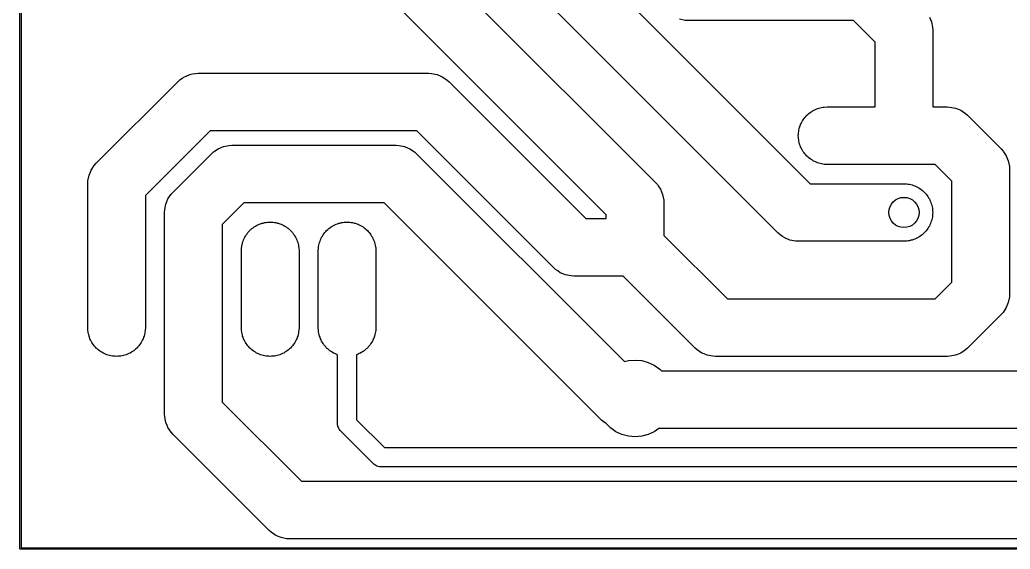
# Model space of a CAD drawing. Extents: x 95.2 to 193.7, y -111.1 to -66.6.
# Drawn here: x 95.22 to 127.97, y -111.15 to -93.64 of the extents above; entities that cross this region are included whole.
import ezdxf

# ---------------------------------------------------------------- set-up
doc = ezdxf.new("R2010")
doc.units = 0
doc.layers.add('BLACK', color=7, linetype='CONTINUOUS')

msp = doc.modelspace()

# ---------------------------------------------------------------- linework, layer by layer
at = {"layer": 'BLACK', "linetype": 'CONTINUOUS'}
for p, q in [((95.225, -111.125), (95.225, -66.675)), ((95.275, -66.7), (95.275, -111.1)), ((109.258519, -92.036481), (116.243519, -99.021481)), ((114.6175, -92.315461), (121.362039, -99.06)), ((114.6175, -100.089538), (107.911481, -93.383519)), ((120.293981, -100.68602), (112.991481, -93.383519)), ((117.22289, -93.657914), (117.039754, -93.621486)), ((117.222909, -93.657914), (117.22289, -93.657914)), ((117.31625, -93.6625), (117.222909, -93.657914)), ((125.307915, -93.55003), (125.371486, -93.703504)), ((121.92, -93.6625), (117.31625, -93.6625)), ((122.795462, -93.6625), (121.92, -93.6625)), ((123.5075, -94.374538), (122.795462, -93.6625)), ((125.371486, -93.703504), (125.407913, -93.886639)), ((125.407913, -93.886639), (125.4125, -93.98)), ((125.4125, -93.98), (125.4125, -96.52)), ((123.5075, -96.52), (123.5075, -94.374538)), ((100.51949, -95.624958), (100.597117, -95.573089)), ((100.597117, -95.573089), (100.674744, -95.52122)), ((100.674744, -95.52122), (100.725271, -95.500291)), ((100.725271, -95.500291), (100.847254, -95.449764)), ((100.847254, -95.449764), (100.938821, -95.43155)), ((100.938821, -95.43155), (101.030389, -95.413336)), ((101.030389, -95.413336), (101.030409, -95.413336)), ((101.030409, -95.413336), (101.12375, -95.40875)), ((101.12375, -95.40875), (108.74375, -95.40875)), ((108.74375, -95.40875), (108.837111, -95.413337)), ((108.837111, -95.413337), (109.020246, -95.449764)), ((109.020246, -95.449764), (109.142228, -95.500291)), ((109.142228, -95.500291), (109.192756, -95.52122)), ((109.192756, -95.52122), (109.34801, -95.624958)), ((97.751481, -98.386481), (100.450231, -95.687731)), ((100.450231, -95.687731), (100.51948, -95.624967)), ((100.51948, -95.624967), (100.51949, -95.624958)), ((109.34801, -95.624958), (109.417269, -95.687731)), ((109.417269, -95.687731), (113.940788, -100.21125)), ((121.514226, -96.614562), (121.555494, -96.592505)), ((121.555494, -96.592505), (121.600269, -96.578922)), ((121.600269, -96.578922), (121.643504, -96.561014)), ((121.643504, -96.561014), (121.689398, -96.551885)), ((121.689398, -96.551885), (121.734176, -96.538302)), ((121.734176, -96.538302), (121.780748, -96.533715)), ((121.780748, -96.533715), (121.826639, -96.524587)), ((121.826639, -96.524587), (121.92, -96.52)), ((121.92, -96.52), (123.5075, -96.52)), ((125.4125, -96.52), (125.88875, -96.52)), ((125.88875, -96.52), (125.982111, -96.524587)), ((125.982111, -96.524587), (126.165246, -96.561014)), ((126.165246, -96.561014), (126.287228, -96.611541)), ((121.128025, -96.943319), (121.157712, -96.907144)), ((121.157712, -96.907144), (121.183708, -96.86824)), ((121.183708, -96.86824), (121.216796, -96.835151)), ((121.216796, -96.835151), (121.246481, -96.798981)), ((121.246481, -96.798981), (121.282651, -96.769296)), ((121.282651, -96.769296), (121.31574, -96.736208)), ((121.31574, -96.736208), (121.354644, -96.710212)), ((121.354644, -96.710212), (121.390819, -96.680525)), ((121.390819, -96.680525), (121.43209, -96.658464)), ((121.43209, -96.658464), (121.470995, -96.63247)), ((121.470995, -96.63247), (121.514226, -96.614562)), ((126.287228, -96.611541), (126.337756, -96.63247)), ((126.337756, -96.63247), (126.49301, -96.736208)), ((126.49301, -96.736208), (126.562269, -96.798981)), ((126.562269, -96.798981), (127.673519, -97.910231)), ((120.985802, -97.286676), (120.999385, -97.241898)), ((120.999385, -97.241898), (121.008514, -97.196004)), ((121.008514, -97.196004), (121.026422, -97.152769)), ((121.026422, -97.152769), (121.040005, -97.107994)), ((121.040005, -97.107994), (121.062062, -97.066726)), ((121.062062, -97.066726), (121.07997, -97.023495)), ((121.07997, -97.023495), (121.105964, -96.98459)), ((121.105964, -96.98459), (121.128025, -96.943319)), ((101.518288, -97.31375), (99.3775, -99.454538)), ((108.349212, -97.31375), (101.518288, -97.31375)), ((112.872731, -101.837269), (108.349212, -97.31375)), ((120.9675, -97.4725), (120.972087, -97.425927)), ((120.972087, -97.519072), (120.9675, -97.4725)), ((120.972087, -97.379139), (120.981215, -97.333248)), ((120.972087, -97.425927), (120.972087, -97.379139)), ((120.972087, -97.565861), (120.972087, -97.519072)), ((120.981215, -97.611751), (120.972087, -97.565861)), ((120.981215, -97.333248), (120.985802, -97.286676)), ((101.63074, -98.006208), (101.785994, -97.90247)), ((101.785994, -97.90247), (101.85745, -97.872872)), ((101.85745, -97.872872), (101.958504, -97.831014)), ((101.958504, -97.831014), (102.141639, -97.794587)), ((102.141639, -97.794587), (102.235, -97.79)), ((102.235, -97.79), (107.6725, -97.79)), ((107.6725, -97.79), (107.765861, -97.794587)), ((107.765861, -97.794587), (107.948996, -97.831014)), ((107.948996, -97.831014), (108.070978, -97.881541)), ((108.070978, -97.881541), (108.121506, -97.90247)), ((108.121506, -97.90247), (108.27676, -98.006208)), ((120.985802, -97.658324), (120.981215, -97.611751)), ((120.999385, -97.703101), (120.985802, -97.658324)), ((121.008514, -97.748996), (120.999385, -97.703101)), ((121.026422, -97.79223), (121.008514, -97.748996)), ((121.040005, -97.837006), (121.026422, -97.79223)), ((121.062062, -97.878273), (121.040005, -97.837006)), ((121.07997, -97.921505), (121.062062, -97.878273)), ((127.673519, -97.910231), (127.736282, -97.97948)), ((100.291481, -99.338981), (101.561481, -98.068981)), ((101.561481, -98.068981), (101.63074, -98.006208)), ((108.27676, -98.006208), (108.346019, -98.068981)), ((108.346019, -98.068981), (115.223763, -104.946725)), ((121.105964, -97.960409), (121.07997, -97.921505)), ((121.128025, -98.001681), (121.105964, -97.960409)), ((121.157712, -98.037855), (121.128025, -98.001681)), ((121.183708, -98.07676), (121.157712, -98.037855)), ((121.216796, -98.109848), (121.183708, -98.07676)), ((121.246481, -98.146019), (121.216796, -98.109848)), ((121.282651, -98.175703), (121.246481, -98.146019)), ((121.31574, -98.208792), (121.282651, -98.175703)), ((121.354644, -98.234787), (121.31574, -98.208792)), ((121.390819, -98.264475), (121.354644, -98.234787)), ((127.736282, -97.97948), (127.736292, -97.97949)), ((127.736292, -97.97949), (127.754144, -98.006208)), ((127.754144, -98.006208), (127.84003, -98.134744)), ((127.84003, -98.134744), (127.911486, -98.307254)), ((97.58497, -98.610994), (97.688708, -98.45574)), ((97.688708, -98.45574), (97.751481, -98.386481)), ((121.43209, -98.286535), (121.390819, -98.264475)), ((121.470995, -98.31253), (121.43209, -98.286535)), ((121.514226, -98.330437), (121.470995, -98.31253)), ((121.555494, -98.352495), (121.514226, -98.330437)), ((121.600269, -98.366077), (121.555494, -98.352495)), ((121.643504, -98.383986), (121.600269, -98.366077)), ((121.689398, -98.393114), (121.643504, -98.383986)), ((121.734176, -98.406698), (121.689398, -98.393114)), ((121.780748, -98.411284), (121.734176, -98.406698)), ((121.826639, -98.420413), (121.780748, -98.411284)), ((121.92, -98.425), (121.826639, -98.420413)), ((124.46, -98.425), (121.92, -98.425)), ((125.494212, -98.425), (124.46, -98.425)), ((126.0475, -98.978288), (125.494212, -98.425)), ((127.911486, -98.307254), (127.947914, -98.490389)), ((127.947914, -98.490389), (127.947914, -98.490409)), ((127.947914, -98.490409), (127.9525, -98.58375)), ((97.477087, -98.966639), (97.513514, -98.783504)), ((97.513514, -98.783504), (97.569286, -98.64886)), ((97.569286, -98.64886), (97.58497, -98.610994)), ((127.9525, -98.58375), (127.9525, -102.71125)), ((97.4725, -99.06), (97.477087, -98.966639)), ((97.4725, -103.8225), (97.4725, -99.06)), ((116.243519, -99.021481), (116.306282, -99.09073)), ((116.306282, -99.09073), (116.306292, -99.09074)), ((116.306292, -99.09074), (116.334198, -99.132505)), ((116.334198, -99.132505), (116.41003, -99.245994)), ((121.362039, -99.06), (124.46, -99.06)), ((124.46, -99.06), (124.553361, -99.064587)), ((124.553361, -99.064587), (124.599251, -99.073715)), ((124.599251, -99.073715), (124.645824, -99.078302)), ((124.645824, -99.078302), (124.690601, -99.091885)), ((124.690601, -99.091885), (124.736496, -99.101014)), ((124.736496, -99.101014), (124.77973, -99.118922)), ((124.77973, -99.118922), (124.824506, -99.132505)), ((124.824506, -99.132505), (124.865773, -99.154562)), ((124.865773, -99.154562), (124.909005, -99.17247)), ((124.909005, -99.17247), (124.947909, -99.198464)), ((124.947909, -99.198464), (124.989181, -99.220525)), ((124.989181, -99.220525), (125.025355, -99.250212)), ((126.0475, -102.316712), (126.0475, -98.978288)), ((99.3775, -99.454538), (99.3775, -103.8225)), ((100.12497, -99.563494), (100.228708, -99.40824)), ((100.228708, -99.40824), (100.291481, -99.338981)), ((116.41003, -99.245994), (116.481486, -99.418504)), ((116.481486, -99.418504), (116.517914, -99.601639)), ((125.025355, -99.250212), (125.06426, -99.276208)), ((125.06426, -99.276208), (125.097348, -99.309296)), ((125.097348, -99.309296), (125.133519, -99.338981)), ((125.133519, -99.338981), (125.163203, -99.375151)), ((125.163203, -99.375151), (125.196292, -99.40824)), ((125.196292, -99.40824), (125.222287, -99.447144)), ((125.222287, -99.447144), (125.251975, -99.483319)), ((125.251975, -99.483319), (125.274035, -99.52459)), ((125.274035, -99.52459), (125.30003, -99.563495)), ((100.017087, -99.919139), (100.053514, -99.736004)), ((100.053514, -99.736004), (100.12497, -99.563495)), ((100.12497, -99.563495), (100.12497, -99.563494)), ((102.629538, -99.695), (101.9175, -100.407038)), ((107.277962, -99.695), (102.629538, -99.695)), ((114.460231, -106.877269), (107.277962, -99.695)), ((116.517914, -99.601639), (116.517914, -99.601659)), ((116.517914, -99.601659), (116.5225, -99.695)), ((116.5225, -99.695), (116.5225, -100.21125)), ((125.30003, -99.563495), (125.317937, -99.606726)), ((125.317937, -99.606726), (125.339995, -99.647994)), ((125.339995, -99.647994), (125.353577, -99.692769)), ((125.353577, -99.692769), (125.371486, -99.736004)), ((125.371486, -99.736004), (125.380614, -99.781898)), ((125.380614, -99.781898), (125.394198, -99.826676)), ((125.394198, -99.826676), (125.398784, -99.873248)), ((125.398784, -99.873248), (125.407913, -99.919139)), ((100.0125, -100.0125), (100.017087, -99.919139)), ((100.0125, -101.2825), (100.0125, -100.0125)), ((114.6175, -100.21125), (114.6175, -100.089538)), ((125.394198, -100.198324), (125.380614, -100.243101)), ((125.398784, -100.151751), (125.394198, -100.198324)), ((125.407913, -100.105861), (125.398784, -100.151751)), ((125.407913, -99.919139), (125.407913, -99.965927)), ((125.407913, -99.965927), (125.4125, -100.0125)), ((125.4125, -100.0125), (125.407913, -100.059072)), ((125.407913, -100.059072), (125.407913, -100.105861)), ((101.9175, -100.407038), (101.9175, -101.2825)), ((102.90074, -100.546208), (102.939644, -100.520212)), ((102.939644, -100.520212), (102.975819, -100.490525)), ((102.975819, -100.490525), (103.01709, -100.468464)), ((103.01709, -100.468464), (103.055995, -100.44247)), ((103.055995, -100.44247), (103.099226, -100.424562)), ((103.099226, -100.424562), (103.140494, -100.402505)), ((103.140494, -100.402505), (103.185269, -100.388922)), ((103.185269, -100.388922), (103.228504, -100.371014)), ((103.228504, -100.371014), (103.274398, -100.361885)), ((103.274398, -100.361885), (103.319176, -100.348302)), ((103.319176, -100.348302), (103.365748, -100.343715)), ((103.365748, -100.343715), (103.411639, -100.334587)), ((103.411639, -100.334587), (103.458427, -100.334587)), ((103.458427, -100.334587), (103.505, -100.33)), ((103.505, -100.33), (103.551573, -100.334587)), ((103.551573, -100.334587), (103.598361, -100.334587)), ((103.598361, -100.334587), (103.644251, -100.343715)), ((103.644251, -100.343715), (103.690824, -100.348302)), ((103.690824, -100.348302), (103.735601, -100.361885)), ((103.735601, -100.361885), (103.781496, -100.371014)), ((103.781496, -100.371014), (103.82473, -100.388922)), ((103.82473, -100.388922), (103.869506, -100.402505)), ((103.869506, -100.402505), (103.910773, -100.424562)), ((103.910773, -100.424562), (103.954005, -100.44247)), ((103.954005, -100.44247), (103.992909, -100.468464)), ((103.992909, -100.468464), (104.034181, -100.490525)), ((104.034181, -100.490525), (104.070355, -100.520212)), ((104.070355, -100.520212), (104.10926, -100.546208)), ((105.44074, -100.546208), (105.479644, -100.520212)), ((105.479644, -100.520212), (105.515819, -100.490525)), ((105.515819, -100.490525), (105.55709, -100.468464)), ((105.55709, -100.468464), (105.595995, -100.44247)), ((105.595995, -100.44247), (105.639226, -100.424562)), ((105.639226, -100.424562), (105.680494, -100.402505)), ((105.680494, -100.402505), (105.725269, -100.388922)), ((105.725269, -100.388922), (105.768504, -100.371014)), ((105.768504, -100.371014), (105.814398, -100.361885)), ((105.814398, -100.361885), (105.859176, -100.348302)), ((105.859176, -100.348302), (105.905748, -100.343715)), ((105.905748, -100.343715), (105.951639, -100.334587)), ((105.951639, -100.334587), (105.998427, -100.334587)), ((105.998427, -100.334587), (106.045, -100.33)), ((106.045, -100.33), (106.091573, -100.334587)), ((106.091573, -100.334587), (106.138361, -100.334587)), ((106.138361, -100.334587), (106.184251, -100.343715)), ((106.184251, -100.343715), (106.230824, -100.348302)), ((106.230824, -100.348302), (106.275601, -100.361885)), ((106.275601, -100.361885), (106.321496, -100.371014)), ((106.321496, -100.371014), (106.36473, -100.388922)), ((106.36473, -100.388922), (106.409506, -100.402505)), ((106.409506, -100.402505), (106.450773, -100.424562)), ((106.450773, -100.424562), (106.494005, -100.44247)), ((106.494005, -100.44247), (106.532909, -100.468464)), ((106.532909, -100.468464), (106.574181, -100.490525)), ((106.574181, -100.490525), (106.610355, -100.520212)), ((106.610355, -100.520212), (106.64926, -100.546208)), ((113.940788, -100.21125), (114.6175, -100.21125)), ((116.5225, -100.21125), (116.5225, -100.769212)), ((125.274035, -100.500409), (125.251975, -100.541681)), ((125.30003, -100.461505), (125.274035, -100.500409)), ((125.317937, -100.418273), (125.30003, -100.461505)), ((125.339995, -100.377006), (125.317937, -100.418273)), ((125.353577, -100.33223), (125.339995, -100.377006)), ((125.371486, -100.288996), (125.353577, -100.33223)), ((125.380614, -100.243101), (125.371486, -100.288996)), ((102.647062, -100.876726), (102.66497, -100.833495)), ((102.66497, -100.833495), (102.690964, -100.79459)), ((102.690964, -100.79459), (102.713025, -100.753319)), ((102.713025, -100.753319), (102.742712, -100.717144)), ((102.742712, -100.717144), (102.768708, -100.67824)), ((102.768708, -100.67824), (102.801796, -100.645151)), ((102.801796, -100.645151), (102.831481, -100.608981)), ((102.831481, -100.608981), (102.867651, -100.579296)), ((102.867651, -100.579296), (102.90074, -100.546208)), ((104.10926, -100.546208), (104.142348, -100.579296)), ((104.142348, -100.579296), (104.178519, -100.608981)), ((104.178519, -100.608981), (104.208203, -100.645151)), ((104.208203, -100.645151), (104.241292, -100.67824)), ((104.241292, -100.67824), (104.267287, -100.717144)), ((104.267287, -100.717144), (104.296975, -100.753319)), ((104.296975, -100.753319), (104.319035, -100.79459)), ((104.319035, -100.79459), (104.34503, -100.833495)), ((104.34503, -100.833495), (104.362937, -100.876726)), ((105.187062, -100.876726), (105.20497, -100.833495)), ((105.20497, -100.833495), (105.230964, -100.79459)), ((105.230964, -100.79459), (105.253025, -100.753319)), ((105.253025, -100.753319), (105.282712, -100.717144)), ((105.282712, -100.717144), (105.308708, -100.67824)), ((105.308708, -100.67824), (105.341796, -100.645151)), ((105.341796, -100.645151), (105.371481, -100.608981)), ((105.371481, -100.608981), (105.407651, -100.579296)), ((105.407651, -100.579296), (105.44074, -100.546208)), ((106.64926, -100.546208), (106.682348, -100.579296)), ((106.682348, -100.579296), (106.718519, -100.608981)), ((106.718519, -100.608981), (106.748203, -100.645151)), ((106.748203, -100.645151), (106.781292, -100.67824)), ((106.781292, -100.67824), (106.807287, -100.717144)), ((106.807287, -100.717144), (106.836975, -100.753319)), ((106.836975, -100.753319), (106.859035, -100.79459)), ((106.859035, -100.79459), (106.88503, -100.833495)), ((106.88503, -100.833495), (106.902937, -100.876726)), ((116.5225, -100.769212), (118.623288, -102.87)), ((120.36323, -100.748782), (120.293981, -100.68602)), ((120.36324, -100.748792), (120.36323, -100.748782)), ((120.446576, -100.804475), (120.36324, -100.748792)), ((120.518495, -100.85253), (120.446576, -100.804475)), ((120.691004, -100.923986), (120.518495, -100.85253)), ((124.909005, -100.85253), (124.865773, -100.870437)), ((124.947909, -100.826535), (124.909005, -100.85253)), ((124.989181, -100.804475), (124.947909, -100.826535)), ((125.025355, -100.774787), (124.989181, -100.804475)), ((125.06426, -100.748792), (125.025355, -100.774787)), ((125.097348, -100.715703), (125.06426, -100.748792)), ((125.133519, -100.686019), (125.097348, -100.715703)), ((125.163203, -100.649848), (125.133519, -100.686019)), ((125.196292, -100.61676), (125.163203, -100.649848)), ((125.222287, -100.577855), (125.196292, -100.61676)), ((125.251975, -100.541681), (125.222287, -100.577855)), ((102.5525, -101.2825), (102.557087, -101.189139)), ((102.557087, -101.189139), (102.566215, -101.143248)), ((102.566215, -101.143248), (102.570802, -101.096676)), ((102.570802, -101.096676), (102.584385, -101.051898)), ((102.584385, -101.051898), (102.593514, -101.006004)), ((102.593514, -101.006004), (102.611422, -100.962769)), ((102.611422, -100.962769), (102.625005, -100.917994)), ((102.625005, -100.917994), (102.647062, -100.876726)), ((104.362937, -100.876726), (104.384995, -100.917994)), ((104.384995, -100.917994), (104.398577, -100.962769)), ((104.398577, -100.962769), (104.416486, -101.006004)), ((104.416486, -101.006004), (104.425614, -101.051898)), ((104.425614, -101.051898), (104.439198, -101.096676)), ((104.439198, -101.096676), (104.443784, -101.143248)), ((104.443784, -101.143248), (104.452913, -101.189139)), ((104.452913, -101.189139), (104.4575, -101.2825)), ((105.0925, -101.2825), (105.097087, -101.189139)), ((105.097087, -101.189139), (105.106215, -101.143248)), ((105.106215, -101.143248), (105.110802, -101.096676)), ((105.110802, -101.096676), (105.124385, -101.051898)), ((105.124385, -101.051898), (105.133514, -101.006004)), ((105.133514, -101.006004), (105.151422, -100.962769)), ((105.151422, -100.962769), (105.165005, -100.917994)), ((105.165005, -100.917994), (105.187062, -100.876726)), ((106.902937, -100.876726), (106.924995, -100.917994)), ((106.924995, -100.917994), (106.938577, -100.962769)), ((106.938577, -100.962769), (106.956486, -101.006004)), ((106.956486, -101.006004), (106.965614, -101.051898)), ((106.965614, -101.051898), (106.979198, -101.096676)), ((106.979198, -101.096676), (106.983784, -101.143248)), ((106.983784, -101.143248), (106.992913, -101.189139)), ((106.992913, -101.189139), (106.9975, -101.2825)), ((120.87414, -100.960414), (120.691004, -100.923986)), ((120.874159, -100.960414), (120.87414, -100.960414)), ((120.9675, -100.965), (120.874159, -100.960414)), ((124.46, -100.965), (120.9675, -100.965)), ((124.553361, -100.960413), (124.46, -100.965)), ((124.599251, -100.951284), (124.553361, -100.960413)), ((124.645824, -100.946698), (124.599251, -100.951284)), ((124.690601, -100.933114), (124.645824, -100.946698)), ((124.736496, -100.923986), (124.690601, -100.933114)), ((124.77973, -100.906077), (124.736496, -100.923986)), ((124.824506, -100.892495), (124.77973, -100.906077)), ((124.865773, -100.870437), (124.824506, -100.892495)), ((100.0125, -103.8225), (100.0125, -101.2825)), ((101.9175, -101.2825), (101.9175, -103.8225)), ((102.5525, -103.8225), (102.5525, -101.2825)), ((104.4575, -101.2825), (104.4575, -103.8225)), ((105.0925, -103.8225), (105.0925, -101.2825)), ((106.9975, -101.2825), (106.9975, -103.8225)), ((112.94198, -101.900032), (112.872731, -101.837269)), ((112.94199, -101.900042), (112.94198, -101.900032)), ((113.014125, -101.948241), (112.94199, -101.900042)), ((113.097245, -102.00378), (113.014125, -101.948241)), ((113.269754, -102.075236), (113.097245, -102.00378)), ((113.45289, -102.111664), (113.269754, -102.075236)), ((113.452909, -102.111664), (113.45289, -102.111664)), ((113.54625, -102.11625), (113.452909, -102.111664)), ((114.6175, -102.11625), (113.54625, -102.11625)), ((115.175462, -102.11625), (114.6175, -102.11625)), ((117.555231, -104.496019), (115.175462, -102.11625)), ((125.494212, -102.87), (126.0475, -102.316712)), ((127.947914, -102.804611), (127.911486, -102.987746)), ((127.9525, -102.71125), (127.947914, -102.80459)), ((127.947914, -102.80459), (127.947914, -102.804611)), ((118.623288, -102.87), (125.494212, -102.87)), ((127.911486, -102.987746), (127.84003, -103.160256)), ((127.673519, -103.384769), (126.562269, -104.496019)), ((127.736282, -103.315519), (127.673519, -103.384769)), ((127.736292, -103.31551), (127.736282, -103.315519)), ((127.804627, -103.21324), (127.736292, -103.31551)), ((127.84003, -103.160256), (127.804627, -103.21324)), ((97.477087, -103.915861), (97.4725, -103.8225)), ((97.486215, -103.961751), (97.477087, -103.915861)), ((97.490802, -104.008324), (97.486215, -103.961751)), ((97.504385, -104.053101), (97.490802, -104.008324)), ((97.513514, -104.098996), (97.504385, -104.053101)), ((97.531422, -104.14223), (97.513514, -104.098996)), ((99.336486, -104.098996), (99.318577, -104.14223)), ((99.345614, -104.053101), (99.336486, -104.098996)), ((99.359198, -104.008324), (99.345614, -104.053101)), ((99.363784, -103.961751), (99.359198, -104.008324)), ((99.372913, -103.915861), (99.363784, -103.961751)), ((99.3775, -103.8225), (99.372913, -103.915861)), ((100.0125, -106.68), (100.0125, -103.8225)), ((101.9175, -103.8225), (101.9175, -106.285462)), ((102.557087, -103.915861), (102.5525, -103.8225)), ((102.566215, -103.961751), (102.557087, -103.915861)), ((102.570802, -104.008324), (102.566215, -103.961751)), ((102.584385, -104.053101), (102.570802, -104.008324)), ((102.593514, -104.098996), (102.584385, -104.053101)), ((102.611422, -104.14223), (102.593514, -104.098996)), ((104.416486, -104.098996), (104.398577, -104.14223)), ((104.425614, -104.053101), (104.416486, -104.098996)), ((104.439198, -104.008324), (104.425614, -104.053101)), ((104.443784, -103.961751), (104.439198, -104.008324)), ((104.452913, -103.915861), (104.443784, -103.961751)), ((104.4575, -103.8225), (104.452913, -103.915861)), ((105.097087, -103.915861), (105.0925, -103.8225)), ((105.106215, -103.961751), (105.097087, -103.915861)), ((105.110802, -104.008324), (105.106215, -103.961751)), ((105.124385, -104.053101), (105.110802, -104.008324)), ((105.133514, -104.098996), (105.124385, -104.053101)), ((105.151422, -104.14223), (105.133514, -104.098996)), ((106.956486, -104.098996), (106.938577, -104.14223)), ((106.965614, -104.053101), (106.956486, -104.098996)), ((106.979198, -104.008324), (106.965614, -104.053101)), ((106.983784, -103.961751), (106.979198, -104.008324)), ((106.992913, -103.915861), (106.983784, -103.961751)), ((106.9975, -103.8225), (106.992913, -103.915861)), ((97.545005, -104.187006), (97.531422, -104.14223)), ((97.567062, -104.228273), (97.545005, -104.187006)), ((97.58497, -104.271505), (97.567062, -104.228273)), ((97.610964, -104.310409), (97.58497, -104.271505)), ((97.633025, -104.351681), (97.610964, -104.310409)), ((97.662712, -104.387855), (97.633025, -104.351681)), ((97.688708, -104.42676), (97.662712, -104.387855)), ((97.721796, -104.459848), (97.688708, -104.42676)), ((97.751481, -104.496019), (97.721796, -104.459848)), ((99.128203, -104.459848), (99.098519, -104.496019)), ((99.161292, -104.42676), (99.128203, -104.459848)), ((99.187287, -104.387855), (99.161292, -104.42676)), ((99.216975, -104.351681), (99.187287, -104.387855)), ((99.239035, -104.310409), (99.216975, -104.351681)), ((99.26503, -104.271505), (99.239035, -104.310409)), ((99.282937, -104.228273), (99.26503, -104.271505)), ((99.304995, -104.187006), (99.282937, -104.228273)), ((99.318577, -104.14223), (99.304995, -104.187006)), ((102.625005, -104.187006), (102.611422, -104.14223)), ((102.647062, -104.228273), (102.625005, -104.187006)), ((102.66497, -104.271505), (102.647062, -104.228273)), ((102.690964, -104.310409), (102.66497, -104.271505)), ((102.713025, -104.351681), (102.690964, -104.310409)), ((102.742712, -104.387855), (102.713025, -104.351681)), ((102.768708, -104.42676), (102.742712, -104.387855)), ((102.801796, -104.459848), (102.768708, -104.42676)), ((102.831481, -104.496019), (102.801796, -104.459848)), ((104.208203, -104.459848), (104.178519, -104.496019)), ((104.241292, -104.42676), (104.208203, -104.459848)), ((104.267287, -104.387855), (104.241292, -104.42676)), ((104.296975, -104.351681), (104.267287, -104.387855)), ((104.319035, -104.310409), (104.296975, -104.351681)), ((104.34503, -104.271505), (104.319035, -104.310409)), ((104.362937, -104.228273), (104.34503, -104.271505)), ((104.384995, -104.187006), (104.362937, -104.228273)), ((104.398577, -104.14223), (104.384995, -104.187006)), ((105.165005, -104.187006), (105.151422, -104.14223)), ((105.187062, -104.228273), (105.165005, -104.187006)), ((105.20497, -104.271505), (105.187062, -104.228273)), ((105.230964, -104.310409), (105.20497, -104.271505)), ((105.253025, -104.351681), (105.230964, -104.310409)), ((105.282712, -104.387855), (105.253025, -104.351681)), ((105.308708, -104.42676), (105.282712, -104.387855)), ((105.341796, -104.459848), (105.308708, -104.42676)), ((105.371481, -104.496019), (105.341796, -104.459848)), ((106.748203, -104.459848), (106.718519, -104.496019)), ((106.781292, -104.42676), (106.748203, -104.459848)), ((106.807287, -104.387855), (106.781292, -104.42676)), ((106.836975, -104.351681), (106.807287, -104.387855)), ((106.859035, -104.310409), (106.836975, -104.351681)), ((106.88503, -104.271505), (106.859035, -104.310409)), ((106.902937, -104.228273), (106.88503, -104.271505)), ((106.924995, -104.187006), (106.902937, -104.228273)), ((106.938577, -104.14223), (106.924995, -104.187006)), ((97.787651, -104.525703), (97.751481, -104.496019)), ((97.82074, -104.558792), (97.787651, -104.525703)), ((97.859644, -104.584787), (97.82074, -104.558792)), ((97.895819, -104.614475), (97.859644, -104.584787)), ((97.93709, -104.636535), (97.895819, -104.614475)), ((97.975995, -104.66253), (97.93709, -104.636535)), ((98.019226, -104.680437), (97.975995, -104.66253)), ((98.060494, -104.702495), (98.019226, -104.680437)), ((98.105269, -104.716077), (98.060494, -104.702495)), ((98.148504, -104.733986), (98.105269, -104.716077)), ((98.194398, -104.743114), (98.148504, -104.733986)), ((98.239176, -104.756698), (98.194398, -104.743114)), ((98.285748, -104.761284), (98.239176, -104.756698)), ((98.331639, -104.770413), (98.285748, -104.761284)), ((98.378427, -104.770413), (98.331639, -104.770413)), ((98.425, -104.775), (98.378427, -104.770413)), ((98.471573, -104.770413), (98.425, -104.775)), ((98.518361, -104.770413), (98.471573, -104.770413)), ((98.564251, -104.761284), (98.518361, -104.770413)), ((98.610824, -104.756698), (98.564251, -104.761284)), ((98.655601, -104.743114), (98.610824, -104.756698)), ((98.701496, -104.733986), (98.655601, -104.743114)), ((98.74473, -104.716077), (98.701496, -104.733986)), ((98.789506, -104.702495), (98.74473, -104.716077)), ((98.830773, -104.680437), (98.789506, -104.702495)), ((98.874005, -104.66253), (98.830773, -104.680437)), ((98.912909, -104.636535), (98.874005, -104.66253)), ((98.954181, -104.614475), (98.912909, -104.636535)), ((98.990355, -104.584787), (98.954181, -104.614475)), ((99.02926, -104.558792), (98.990355, -104.584787)), ((99.062348, -104.525703), (99.02926, -104.558792)), ((99.098519, -104.496019), (99.062348, -104.525703)), ((102.867651, -104.525703), (102.831481, -104.496019)), ((102.90074, -104.558792), (102.867651, -104.525703)), ((102.939644, -104.584787), (102.90074, -104.558792)), ((102.975819, -104.614475), (102.939644, -104.584787)), ((103.01709, -104.636535), (102.975819, -104.614475)), ((103.055995, -104.66253), (103.01709, -104.636535)), ((103.099226, -104.680437), (103.055995, -104.66253)), ((103.140494, -104.702495), (103.099226, -104.680437)), ((103.185269, -104.716077), (103.140494, -104.702495)), ((103.228504, -104.733986), (103.185269, -104.716077)), ((103.274398, -104.743114), (103.228504, -104.733986)), ((103.319176, -104.756698), (103.274398, -104.743114)), ((103.365748, -104.761284), (103.319176, -104.756698)), ((103.411639, -104.770413), (103.365748, -104.761284)), ((103.458427, -104.770413), (103.411639, -104.770413)), ((103.505, -104.775), (103.458427, -104.770413)), ((103.551573, -104.770413), (103.505, -104.775)), ((103.598361, -104.770413), (103.551573, -104.770413)), ((103.644251, -104.761284), (103.598361, -104.770413)), ((103.690824, -104.756698), (103.644251, -104.761284)), ((103.735601, -104.743114), (103.690824, -104.756698)), ((103.781496, -104.733986), (103.735601, -104.743114)), ((103.82473, -104.716077), (103.781496, -104.733986)), ((103.869506, -104.702495), (103.82473, -104.716077)), ((103.910773, -104.680437), (103.869506, -104.702495)), ((103.954005, -104.66253), (103.910773, -104.680437)), ((103.992909, -104.636535), (103.954005, -104.66253)), ((104.034181, -104.614475), (103.992909, -104.636535)), ((104.070355, -104.584787), (104.034181, -104.614475)), ((104.10926, -104.558792), (104.070355, -104.584787)), ((104.142348, -104.525703), (104.10926, -104.558792)), ((104.178519, -104.496019), (104.142348, -104.525703)), ((105.407651, -104.525703), (105.371481, -104.496019)), ((105.44074, -104.558792), (105.407651, -104.525703)), ((105.479644, -104.584787), (105.44074, -104.558792)), ((105.515819, -104.614475), (105.479644, -104.584787)), ((105.55709, -104.636535), (105.515819, -104.614475)), ((105.595995, -104.66253), (105.55709, -104.636535)), ((105.639226, -104.680437), (105.595995, -104.66253)), ((105.680494, -104.702495), (105.639226, -104.680437)), ((105.725269, -104.716077), (105.680494, -104.702495)), ((105.7275, -104.717001), (105.725269, -104.716077)), ((105.7275, -106.9975), (105.7275, -104.717001)), ((106.36473, -104.716077), (106.3625, -104.717001)), ((106.3625, -104.717001), (106.3625, -106.865987)), ((106.409506, -104.702495), (106.36473, -104.716077)), ((106.450773, -104.680437), (106.409506, -104.702495)), ((106.494005, -104.66253), (106.450773, -104.680437)), ((106.532909, -104.636535), (106.494005, -104.66253)), ((106.574181, -104.614475), (106.532909, -104.636535)), ((106.610355, -104.584787), (106.574181, -104.614475)), ((106.64926, -104.558792), (106.610355, -104.584787)), ((106.682348, -104.525703), (106.64926, -104.558792)), ((106.718519, -104.496019), (106.682348, -104.525703)), ((117.62449, -104.558792), (117.555231, -104.496019)), ((117.779744, -104.66253), (117.62449, -104.558792)), ((117.8512, -104.692127), (117.779744, -104.66253)), ((117.952254, -104.733986), (117.8512, -104.692127)), ((118.135389, -104.770413), (117.952254, -104.733986)), ((118.22875, -104.775), (118.135389, -104.770413)), ((125.88875, -104.775), (118.22875, -104.775)), ((125.982111, -104.770413), (125.88875, -104.775)), ((126.165246, -104.733986), (125.982111, -104.770413)), ((126.287228, -104.683458), (126.165246, -104.733986)), ((126.337756, -104.66253), (126.287228, -104.683458)), ((126.49301, -104.558792), (126.337756, -104.66253)), ((126.562269, -104.496019), (126.49301, -104.558792)), ((115.223763, -104.946725), (115.349467, -104.913044)), ((115.349467, -104.913044), (115.57, -104.89375)), ((115.57, -104.89375), (115.790533, -104.913044)), ((115.790533, -104.913044), (116.004366, -104.97034)), ((116.004366, -104.97034), (116.205, -105.063898)), ((116.205, -105.063898), (116.38634, -105.190874)), ((116.38634, -105.190874), (116.446716, -105.25125)), ((116.446716, -105.25125), (128.5875, -105.25125)), ((101.9175, -106.285462), (104.534538, -108.9025)), ((100.017087, -106.773361), (100.0125, -106.68)), ((100.053514, -106.956496), (100.017087, -106.773361)), ((100.097584, -107.062889), (100.053514, -106.956496)), ((100.12497, -107.129006), (100.097584, -107.062889)), ((105.730216, -107.038942), (105.7275, -106.9975)), ((105.751668, -107.119002), (105.730216, -107.038942)), ((106.3625, -106.865987), (107.287763, -107.79125)), ((114.52948, -106.940032), (114.460231, -106.877269)), ((114.52949, -106.940042), (114.52948, -106.940032)), ((114.574963, -106.970426), (114.52949, -106.940042)), ((114.612625, -106.995591), (114.574963, -106.970426)), ((114.75366, -107.136626), (114.612625, -106.995591)), ((100.228708, -107.28426), (100.12497, -107.129006)), ((100.291481, -107.353519), (100.228708, -107.28426)), ((103.466481, -110.528519), (100.291481, -107.353519)), ((105.79311, -107.190782), (105.751668, -107.119002)), ((105.820494, -107.222006), (105.79311, -107.190782)), ((106.931744, -108.333257), (105.820494, -107.222006)), ((114.935, -107.263602), (114.75366, -107.136626)), ((115.135634, -107.35716), (114.935, -107.263602)), ((115.349467, -107.414456), (115.135634, -107.35716)), ((116.004366, -107.35716), (115.790533, -107.414456)), ((116.205, -107.263602), (116.004366, -107.35716)), ((116.358314, -107.15625), (116.205, -107.263602)), ((129.54, -107.15625), (116.358314, -107.15625)), ((115.57, -107.43375), (115.349467, -107.414456)), ((115.790533, -107.414456), (115.57, -107.43375)), ((107.287763, -107.79125), (161.158488, -107.79125)), ((106.962968, -108.36064), (106.931744, -108.333257)), ((107.034748, -108.402082), (106.962968, -108.36064)), ((107.114808, -108.423534), (107.034748, -108.402082)), ((107.15625, -108.42625), (107.114808, -108.423534)), ((161.29, -108.42625), (107.15625, -108.42625)), ((104.534538, -108.9025), (161.689212, -108.9025)), ((103.53574, -110.591292), (103.466481, -110.528519)), ((103.690994, -110.69503), (103.53574, -110.591292)), ((103.741521, -110.715958), (103.690994, -110.69503)), ((103.863504, -110.766486), (103.741521, -110.715958)), ((104.046639, -110.802913), (103.863504, -110.766486)), ((104.14, -110.8075), (104.046639, -110.802913)), ((162.08375, -110.8075), (104.14, -110.8075)), ((95.226903, -111.134567), (95.225, -111.125)), ((95.240433, -111.148097), (95.226903, -111.134567)), ((95.25, -111.15), (95.240433, -111.148097)), ((193.675, -111.15), (95.25, -111.15)), ((95.275, -111.1), (193.65, -111.1))]:
    msp.add_line(p, q, dxfattribs=at)
at = {"layer": 'BLACK'}
msp.add_circle((124.46, -100.0125), 0.5, dxfattribs=at)

doc.saveas('drawing.dxf')
